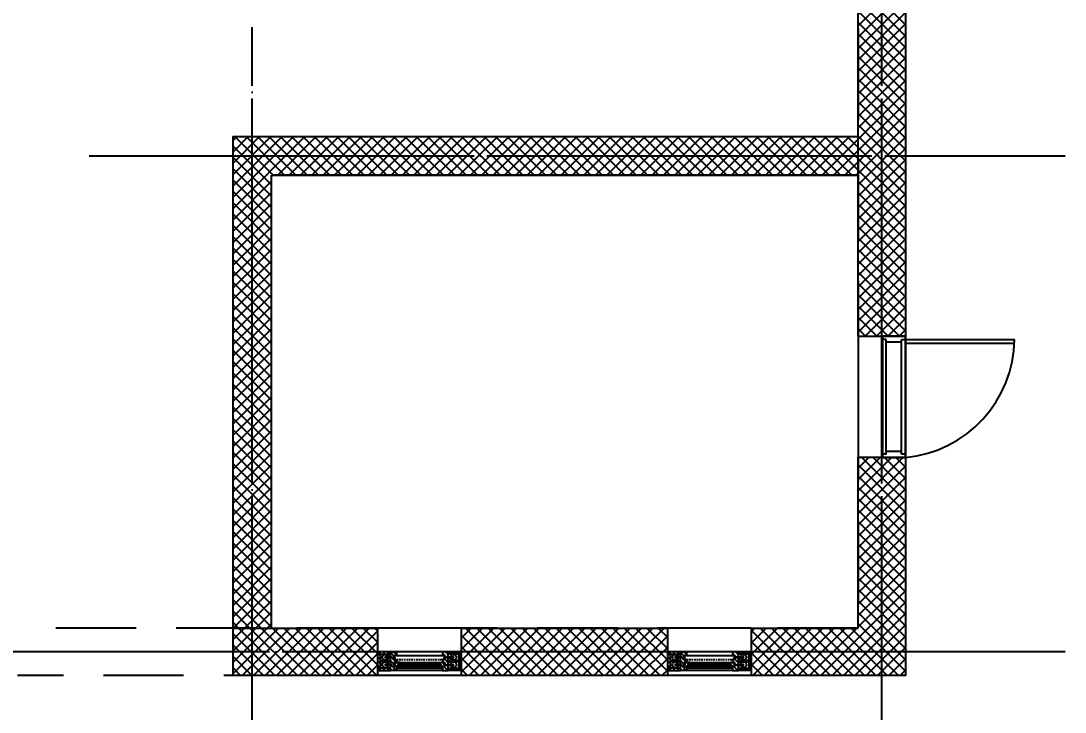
# Model space of a CAD drawing. Extents: x 62963 to 96603, y -130392 to -106632.
# Drawn here: x 83411 to 91548, y -122427 to -117040 of the extents above; entities that cross this region are included whole.
import ezdxf

# ---------------------------------------------------------------- set-up
doc = ezdxf.new("R2010")
doc.units = 0
doc.header["$LTSCALE"] = 50
doc.header["$MEASUREMENT"] = 0
doc.header["$PDMODE"] = 35
doc.header["$PDSIZE"] = -10
doc.linetypes.add('CEN', pattern=[62, 60, -1, 0, -1])
doc.linetypes.add('HIDDEN', pattern=[0.375, 0.25, -0.125])
doc.layers.get('0').update_dxf_attribs({"linetype": 'CONTINUOUS'})
doc.layers.get('DEFPOINTS').update_dxf_attribs({"linetype": 'CONTINUOUS'})
for name, color, linetype in [('4', 4, 'CONTINUOUS'), ('9', 9, 'CONTINUOUS'), ('CEN', 1, 'CEN'), ('HAT', 5, 'CONTINUOUS'), ('hid', 5, 'HIDDEN'), ('SYM', 7, 'CONTINUOUS'), ('W-2', 2, 'CONTINUOUS'), ('WAL', 3, 'CONTINUOUS'), ('WID', 4, 'CONTINUOUS')]:
    doc.layers.add(name, color=color, linetype=linetype)
doc.layers.add('입면파란선', color=4, linetype='CONTINUOUS', lineweight=20)
doc.styles.add('GHS', font='HYWULM_0.TTF')
doc.styles.add('현창', font='HYWULM_0.TTF')
doc.dimstyles.new('STANDARD$0', dxfattribs={"dimscale": 30, "dimtxt": 3, "dimasz": 1, "dimexe": 2, "dimexo": 5, "dimgap": 0.9, "dimtad": 1, "dimtoh": 1, "dimdec": 4, "dimzin": 0, "dimdsep": 46, "dimlunit": 6, "dimtxsty": 'GHS', "dimblk1": 'DIMDOT', "dimblk2": 'DIMDOT', "dimsah": 1, "dimcen": 0.09, "dimadec": 0, "dimazin": 0, "dimtfac": 1, "dimtdec": 4, "dimtofl": 0, "dimtmove": 2, "dimatfit": 3, "dimldrblk": 'DIMDOT', "dimfxl": 1, "dimtolj": 1, "dimtzin": 0, "dimarcsym": 0})
pattern_1 = [(45, (35322.82, 1087401.895), (-44.1941738, 44.1941738), []), (135, (35322.82, 1087401.895), (-44.1941738, -44.1941738), [])]
pattern_2 = [(315, (-919.11, -196694.259), (-15.715448, -15.715448), [])]
pattern_3 = [(315, (-1159.11, -196694.259), (-15.715448, -15.715448), [])]
pattern_4 = [(315, (1340.89, -196694.259), (-15.715448, -15.715448), [])]
pattern_5 = [(315, (1100.89, -196694.259), (-15.715448, -15.715448), [])]

# ---------------------------------------------------------------- blocks, each defined once
blk = doc.blocks.new('DIMDOT')
at = {"linetype": 'Continuous'}
blk.add_line((-2, 0), (2, 0), dxfattribs=at)
for radius in [0.5, 0.25]:
    blk.add_circle((0, 0), radius, dxfattribs=at)
blk = doc.blocks.new('*D10')
at = {"layer": 'DEFPOINTS', "color": 0}
for p in [(91548, -113166.9), (91548, -121956.9), (92931.1, -121956.9)]:
    blk.add_point(p, dxfattribs=at)
at = {"layer": 'SYM', "color": 211, "lineweight": -2}
for p, q in [((91748, -113166.9), (93011.1, -113166.9)), ((92931.1, -113206.9), (92931.1, -121916.9)), ((91748, -121956.9), (93011.1, -121956.9))]:
    blk.add_line(p, q, dxfattribs=at)
at = {"layer": 'SYM', "color": 211, "lineweight": -2, "xscale": 40, "yscale": 40, "zscale": 40}
for p, rotation in [((92931.1, -113166.9), 90), ((92931.1, -121956.9), 270)]:
    blk.add_blockref('DIMDOT', p, dxfattribs=dict(at, rotation=rotation))
at = {"layer": 'SYM', "color": 0, "insert": (92795.6, -117561.9), "char_height": 160, "attachment_point": 5, "rotation": 90, "style": '현창'}
blk.add_mtext('\\A1;8,790', dxfattribs=at)

msp = doc.modelspace()

# ---------------------------------------------------------------- hatches: boundary and pattern name
at = {"layer": '9'}
h = msp.add_hatch(dxfattribs=at)
h.set_pattern_fill('ANSI31', color=256, scale=7, angle=360, style=0)
h.set_pattern_definition([(315, (-919.11, -196550.951), (-15.715448, -15.715448), [])])
h.paths.add_polyline_path([(86291.52273, -121974.91752), (86291.52273, -121956.91752), (86191.52273, -121956.91752), (86191.52273, -121974.91752)])
h = msp.add_hatch(dxfattribs=at)
h.set_pattern_fill('ANSI31', color=256, scale=7, angle=360, style=0)
h.set_pattern_definition(pattern_2)
h.paths.add_polyline_path([(86209.52273, -122083.91752), (86191.52273, -122083.91752), (86191.52273, -121974.91752), (86209.52273, -121974.91752)])
h = msp.add_hatch(dxfattribs=at)
h.set_pattern_fill('ANSI31', color=256, scale=7, angle=360, style=0)
h.set_pattern_definition([(315, (219958.817, -56389.845), (-15.7154482, -15.7154482), [])])
h.paths.add_polyline_path([(86321.52273, -122070.91752), (86336.52273, -122070.91752), (86336.52273, -122101.91752), (86321.52273, -122101.91752), (86291.52273, -122101.91752), (86291.52273, -121956.91752), (86336.52273, -121956.91752), (86336.52273, -121986.91752), (86321.52273, -121986.91752), (86321.52273, -122016.91752), (86336.52273, -122016.91752), (86336.52273, -122040.91752), (86321.52273, -122040.91752)])
h = msp.add_hatch(dxfattribs=at)
h.set_pattern_fill('ANSI31', color=256, scale=7, angle=360, style=0)
h.set_pattern_definition([(315, (219448.817, -56389.845), (-15.7154482, -15.7154482), [])])
h.paths.add_polyline_path([(86711.52273, -122070.91752), (86696.52273, -122070.91752), (86696.52273, -122101.91752), (86711.52273, -122101.91752), (86741.52273, -122101.91752), (86741.52273, -121956.91752), (86696.52273, -121956.91752), (86696.52273, -121986.91752), (86711.52273, -121986.91752), (86711.52273, -122016.91752), (86696.52273, -122016.91752), (86696.52273, -122040.91752), (86711.52273, -122040.91752)])
h = msp.add_hatch(dxfattribs=at)
h.set_pattern_fill('ANSI31', color=256, scale=7, angle=360, style=0)
h.set_pattern_definition([(315, (-1159.11, -196550.951), (-15.715448, -15.715448), [])])
h.paths.add_polyline_path([(86741.52273, -121974.91752), (86741.52273, -121956.91752), (86841.52273, -121956.91752), (86841.52273, -121974.91752)])
h = msp.add_hatch(dxfattribs=at)
h.set_pattern_fill('ANSI31', color=256, scale=7, angle=360, style=0)
h.set_pattern_definition(pattern_3)
h.paths.add_polyline_path([(86823.52273, -122083.91752), (86841.52273, -122083.91752), (86841.52273, -121974.91752), (86823.52273, -121974.91752)])
h = msp.add_hatch(dxfattribs=at)
h.set_pattern_fill('ANSI31', color=256, scale=7, angle=360, style=0)
h.set_pattern_definition([(315, (1340.89, -196550.951), (-15.715448, -15.715448), [])])
h.paths.add_polyline_path([(88551.52273, -121974.9175), (88551.52273, -121956.9175), (88451.52273, -121956.9175), (88451.52273, -121974.9175)])
h = msp.add_hatch(dxfattribs=at)
h.set_pattern_fill('ANSI31', color=256, scale=7, angle=360, style=0)
h.set_pattern_definition(pattern_4)
h.paths.add_polyline_path([(88469.52273, -122083.9175), (88451.52273, -122083.9175), (88451.52273, -121974.9175), (88469.52273, -121974.9175)])
h = msp.add_hatch(dxfattribs=at)
h.set_pattern_fill('ANSI31', color=256, scale=7, angle=360, style=0)
h.set_pattern_definition([(315, (222218.817, -56389.845), (-15.7154482, -15.7154482), [])])
h.paths.add_polyline_path([(88581.52273, -122070.9175), (88596.52273, -122070.9175), (88596.52273, -122101.9175), (88581.52273, -122101.9175), (88551.52273, -122101.9175), (88551.52273, -121956.9175), (88596.52273, -121956.9175), (88596.52273, -121986.9175), (88581.52273, -121986.9175), (88581.52273, -122016.9175), (88596.52273, -122016.9175), (88596.52273, -122040.9175), (88581.52273, -122040.9175)])
h = msp.add_hatch(dxfattribs=at)
h.set_pattern_fill('ANSI31', color=256, scale=7, angle=360, style=0)
h.set_pattern_definition([(315, (221708.817, -56389.845), (-15.7154482, -15.7154482), [])])
h.paths.add_polyline_path([(88971.52273, -122070.9175), (88956.52273, -122070.9175), (88956.52273, -122101.9175), (88971.52273, -122101.9175), (89001.52273, -122101.9175), (89001.52273, -121956.9175), (88956.52273, -121956.9175), (88956.52273, -121986.9175), (88971.52273, -121986.9175), (88971.52273, -122016.9175), (88956.52273, -122016.9175), (88956.52273, -122040.9175), (88971.52273, -122040.9175)])
h = msp.add_hatch(dxfattribs=at)
h.set_pattern_fill('ANSI31', color=256, scale=7, angle=360, style=0)
h.set_pattern_definition([(315, (1100.89, -196550.951), (-15.715448, -15.715448), [])])
h.paths.add_polyline_path([(89001.52273, -121974.9175), (89001.52273, -121956.9175), (89101.52273, -121956.9175), (89101.52273, -121974.9175)])
h = msp.add_hatch(dxfattribs=at)
h.set_pattern_fill('ANSI31', color=256, scale=7, angle=360, style=0)
h.set_pattern_definition(pattern_5)
h.paths.add_polyline_path([(89083.52273, -122083.9175), (89101.52273, -122083.9175), (89101.52273, -121974.9175), (89083.52273, -121974.9175)])
h = msp.add_hatch(dxfattribs=at)
h.set_pattern_fill('ANSI31', color=256, scale=7, angle=360, style=0)
h.set_pattern_definition(pattern_2)
h.paths.add_polyline_path([(86219.52273, -122033.91752), (86219.52273, -122023.91752), (86281.52273, -122023.91752), (86281.52273, -122033.91752)])
h = msp.add_hatch(dxfattribs=at)
h.set_pattern_fill('ANSI31', color=256, scale=7, angle=270, style=0)
h.set_pattern_definition([(45, (159752.772, -211087.502), (15.715448, -15.715448), [])])
h.paths.add_polyline_path([(86357.52273, -122055.91752), (86366.52273, -122055.91752), (86366.52273, -122040.91752), (86321.52273, -122040.91752), (86321.52273, -122070.91752), (86357.52273, -122070.91752), (86357.52273, -122063.91752), (86357.52273, -122060.91752)])
h = msp.add_hatch(dxfattribs=at)
h.set_pattern_fill('ANSI31', color=256, scale=7, angle=360, style=0)
h.set_pattern_definition([(135, (56189.003, -57465.435), (15.715448, 15.715448), [])])
h.paths.add_polyline_path([(86507.52273, -122065.91752), (86525.52273, -122065.91752), (86531.52273, -122063.41752), (86531.52273, -122060.91752), (86524.52273, -122060.91752), (86524.52273, -122055.91752), (86531.52273, -122055.91752), (86531.52273, -122045.91752), (86501.52273, -122045.91752), (86501.52273, -122055.91752), (86508.52273, -122055.91752), (86508.52273, -122060.91752), (86501.52273, -122060.91752), (86501.52273, -122063.41752)])
h = msp.add_hatch(dxfattribs=at)
h.set_pattern_fill('ANSI31', color=256, scale=7, angle=270, style=0)
h.set_pattern_definition([(135, (13280.274, -211087.502), (-15.715448, -15.715448), [])])
h.paths.add_polyline_path([(86675.52273, -122055.91752), (86666.52273, -122055.91752), (86666.52273, -122040.91752), (86711.52273, -122040.91752), (86711.52273, -122070.91752), (86675.52273, -122070.91752), (86675.52273, -122063.91752), (86675.52273, -122060.91752)])
h = msp.add_hatch(dxfattribs=at)
h.set_pattern_fill('ANSI31', color=256, scale=7, angle=360, style=0)
h.set_pattern_definition(pattern_3)
h.paths.add_polyline_path([(86813.52273, -122033.91752), (86813.52273, -122023.91752), (86751.52273, -122023.91752), (86751.52273, -122033.91752)])
h = msp.add_hatch(dxfattribs=at)
h.set_pattern_fill('ANSI31', color=256, scale=7, angle=360, style=0)
h.set_pattern_definition(pattern_4)
h.paths.add_polyline_path([(88479.52273, -122033.9175), (88479.52273, -122023.9175), (88541.52273, -122023.9175), (88541.52273, -122033.9175)])
h = msp.add_hatch(dxfattribs=at)
h.set_pattern_fill('ANSI31', color=256, scale=7, angle=270, style=0)
h.set_pattern_definition([(45, (162012.772, -211087.502), (15.715448, -15.715448), [])])
h.paths.add_polyline_path([(88617.52273, -122055.9175), (88626.52273, -122055.9175), (88626.52273, -122040.9175), (88581.52273, -122040.9175), (88581.52273, -122070.9175), (88617.52273, -122070.9175), (88617.52273, -122063.9175), (88617.52273, -122060.9175)])
h = msp.add_hatch(dxfattribs=at)
h.set_pattern_fill('ANSI31', color=256, scale=7, angle=360, style=0)
h.set_pattern_definition([(135, (58449.003, -57465.435), (15.715448, 15.715448), [])])
h.paths.add_polyline_path([(88767.52273, -122065.9175), (88785.52273, -122065.9175), (88791.52273, -122063.4175), (88791.52273, -122060.9175), (88784.52273, -122060.9175), (88784.52273, -122055.9175), (88791.52273, -122055.9175), (88791.52273, -122045.9175), (88761.52273, -122045.9175), (88761.52273, -122055.9175), (88768.52273, -122055.9175), (88768.52273, -122060.9175), (88761.52273, -122060.9175), (88761.52273, -122063.4175)])
h = msp.add_hatch(dxfattribs=at)
h.set_pattern_fill('ANSI31', color=256, scale=7, angle=270, style=0)
h.set_pattern_definition([(135, (15540.274, -211087.502), (-15.715448, -15.715448), [])])
h.paths.add_polyline_path([(88935.52273, -122055.9175), (88926.52273, -122055.9175), (88926.52273, -122040.9175), (88971.52273, -122040.9175), (88971.52273, -122070.9175), (88935.52273, -122070.9175), (88935.52273, -122063.9175), (88935.52273, -122060.9175)])
h = msp.add_hatch(dxfattribs=at)
h.set_pattern_fill('ANSI31', color=256, scale=7, angle=360, style=0)
h.set_pattern_definition(pattern_5)
h.paths.add_polyline_path([(89073.52273, -122033.9175), (89073.52273, -122023.9175), (89011.52273, -122023.9175), (89011.52273, -122033.9175)])
h = msp.add_hatch(dxfattribs=at)
h.set_pattern_fill('ANSI31', color=256, scale=7, angle=360, style=0)
h.set_pattern_definition([(315, (-919.11, -196677.951), (-15.715448, -15.715448), [])])
h.paths.add_polyline_path([(86291.52273, -122101.91752), (86291.52273, -122083.91752), (86191.52273, -122083.91752), (86191.52273, -122101.91752)])
h = msp.add_hatch(dxfattribs=at)
h.set_pattern_fill('ANSI31', color=256, scale=7, angle=360, style=0)
h.set_pattern_definition([(315, (-1159.11, -196677.951), (-15.715448, -15.715448), [])])
h.paths.add_polyline_path([(86741.52273, -122101.91752), (86741.52273, -122083.91752), (86841.52273, -122083.91752), (86841.52273, -122101.91752)])
h = msp.add_hatch(dxfattribs=at)
h.set_pattern_fill('ANSI31', color=256, scale=7, angle=360, style=0)
h.set_pattern_definition([(315, (1340.89, -196677.951), (-15.715448, -15.715448), [])])
h.paths.add_polyline_path([(88551.52273, -122101.9175), (88551.52273, -122083.9175), (88451.52273, -122083.9175), (88451.52273, -122101.9175)])
h = msp.add_hatch(dxfattribs=at)
h.set_pattern_fill('ANSI31', color=256, scale=7, angle=360, style=0)
h.set_pattern_definition([(315, (1100.89, -196677.951), (-15.715448, -15.715448), [])])
h.paths.add_polyline_path([(89001.52273, -122101.9175), (89001.52273, -122083.9175), (89101.52273, -122083.9175), (89101.52273, -122101.9175)])
at = {"layer": 'HAT'}
h = msp.add_hatch(dxfattribs=at)
h.set_pattern_fill('ANSI37', color=256, scale=500, style=0)
h.set_pattern_definition(pattern_1)
h.paths.add_polyline_path([(89934.02273, -119496.91752), (90304.02273, -119496.91752), (90304.02273, -115541.91752), (89934.02273, -115541.91752)])
h = msp.add_hatch(dxfattribs=at)
h.set_pattern_fill('ANSI37', color=256, scale=500, style=0)
h.set_pattern_definition(pattern_1)
h.paths.add_polyline_path([(85064.02273, -117941.91752), (85064.02273, -118241.91752), (85064.02273, -121771.91752), (85364.02273, -121771.91752), (85364.02273, -118241.91752), (89934.02273, -118241.91752), (89934.02273, -117941.91752)])
h = msp.add_hatch(dxfattribs=at)
h.set_pattern_fill('ANSI37', color=256, scale=500, style=0)
h.set_pattern_definition(pattern_1)
h.paths.add_polyline_path([(90304.02273, -120441.91752), (89934.02273, -120441.91752), (89934.02273, -121771.91752), (89101.52273, -121771.91752), (89101.52273, -122141.91752), (90304.02273, -122141.91752), (90304.02273, -121771.91752)])
h = msp.add_hatch(dxfattribs=at)
h.set_pattern_fill('ANSI37', color=256, scale=500, style=0)
h.set_pattern_definition(pattern_1)
h.paths.add_polyline_path([(85064.02273, -121771.91752), (85064.02273, -122141.91752), (85364.02273, -122141.91752), (86191.52273, -122141.91752), (86191.52273, -121771.91752)])
h = msp.add_hatch(dxfattribs=at)
h.set_pattern_fill('ANSI37', color=256, scale=500, style=0)
h.set_pattern_definition(pattern_1)
h.paths.add_polyline_path([(88451.52273, -121771.91752), (86841.52273, -121771.91752), (86841.52273, -122141.91752), (88451.52273, -122141.91752)])

# ---------------------------------------------------------------- linework, layer by layer
for p, q in [((86841.52273, -121981.61023), (86841.52273, -121974.91752)), ((89101.52273, -121981.61021), (89101.52273, -121974.9175))]:
    msp.add_line(p, q)
for points in [[(86366.52273, -122060.91752), (86357.52273, -122060.91752), (86357.52273, -122070.91752)], [(86666.52273, -122060.91752), (86675.52273, -122060.91752), (86675.52273, -122070.91752)], [(88626.52273, -122060.9175), (88617.52273, -122060.9175), (88617.52273, -122070.9175)], [(88926.52273, -122060.9175), (88935.52273, -122060.9175), (88935.52273, -122070.9175)]]:
    msp.add_lwpolyline(points, close=True)
for centre in [(86250.52273, -121999.9072), (86782.52273, -121999.9072), (88510.52273, -121999.90719), (89042.52273, -121999.90719), (86250.52273, -122057.92783), (86782.52273, -122057.92783), (88510.52273, -122057.92782), (89042.52273, -122057.92782)]:
    msp.add_circle(centre, 22.5)
for centre, start, end in [((86321.52273, -121999.9072), 270, 90), ((86321.52273, -122057.92783), 270, 90), ((86711.52273, -121999.9072), 90, 270), ((86711.52273, -122057.92783), 90, 270), ((88581.52273, -121999.90719), 270, 90), ((88581.52273, -122057.92782), 270, 90), ((88971.52273, -121999.90719), 90, 270), ((88971.52273, -122057.92782), 90, 270)]:
    msp.add_arc(centre, 5, start, end)
at = {"layer": '4'}
for p, q in [((86696.52273, -121956.91752), (86336.52273, -121956.91752)), ((88956.52273, -121956.9175), (88596.52273, -121956.9175)), ((86696.52273, -122101.91752), (86336.52273, -122101.91752)), ((88956.52273, -122101.9175), (88596.52273, -122101.9175))]:
    msp.add_line(p, q, dxfattribs=at)
at = {"layer": '9'}
for p, q in [((86321.52273, -122040.91752), (86711.52273, -122040.91752)), ((86336.52273, -121986.91752), (86704.52273, -121986.91752)), ((88581.52273, -122040.9175), (88971.52273, -122040.9175)), ((88596.52273, -121986.9175), (88964.52273, -121986.9175)), ((86336.52273, -122082.91752), (86696.52273, -122082.91752)), ((86357.52273, -122070.91752), (86696.52273, -122070.91752)), ((88596.52273, -122082.9175), (88956.52273, -122082.9175)), ((88617.52273, -122070.9175), (88956.52273, -122070.9175))]:
    msp.add_line(p, q, dxfattribs=at)
for points in [[(86508.52273, -122055.91752), (86508.52273, -122060.91752), (86357.52273, -122060.91752), (86357.52273, -122055.91752)], [(86524.52273, -122055.91752), (86524.52273, -122060.91752), (86675.52273, -122060.91752), (86675.52273, -122055.91752)], [(88768.52273, -122055.9175), (88768.52273, -122060.9175), (88617.52273, -122060.9175), (88617.52273, -122055.9175)], [(88784.52273, -122055.9175), (88784.52273, -122060.9175), (88935.52273, -122060.9175), (88935.52273, -122055.9175)]]:
    msp.add_lwpolyline(points, close=True, dxfattribs=at)
at = {"layer": 'CEN'}
for p, q in [((90119.02273, -123745.12493), (90119.02273, -110300.7152)), ((85214.02273, -123745.12493), (85214.02273, -117087.49661)), ((83942.50406, -118091.91752), (91547.97816, -118091.91752)), ((91547.97816, -121956.91752), (68769.41216, -121956.91752))]:
    msp.add_line(p, q, dxfattribs=at)
at = {"layer": 'HAT', "linetype": 'HIDDEN', "ltscale": 50}
for p, q in [((90304.02273, -117191.9175), (90304.02273, -122141.9175)), ((90304.02273, -122141.9175), (83384.02273, -122141.9175))]:
    msp.add_line(p, q, dxfattribs=at)
for points in [[(72674.02273, -112981.9175), (90304.02273, -112981.9175), (90304.02273, -117191.9175)], [(72674.02273, -113351.9175), (89934.02273, -113351.9175), (89934.02273, -117191.9175)], [(89934.02273, -117191.9175), (89934.02273, -121771.9175), (83384.02273, -121771.9175)]]:
    msp.add_lwpolyline(points, dxfattribs=at)
at = {"layer": 'hid'}
for p, q in [((86321.52273, -121996.9072), (86250.52273, -121996.9072)), ((86321.52273, -122002.9072), (86250.52273, -122002.9072)), ((86321.52273, -122054.92783), (86250.52273, -122054.92783)), ((86321.52273, -122016.91752), (86711.52273, -122016.91752)), ((86711.52273, -121996.9072), (86782.52273, -121996.9072)), ((86711.52273, -122002.9072), (86782.52273, -122002.9072)), ((86711.52273, -122054.92783), (86782.52273, -122054.92783)), ((88581.52273, -121996.90719), (88510.52273, -121996.90719)), ((88581.52273, -122002.90719), (88510.52273, -122002.90719)), ((88581.52273, -122054.92782), (88510.52273, -122054.92782)), ((88581.52273, -122016.9175), (88971.52273, -122016.9175)), ((88971.52273, -121996.90719), (89042.52273, -121996.90719)), ((88971.52273, -122002.90719), (89042.52273, -122002.90719)), ((88971.52273, -122054.92782), (89042.52273, -122054.92782)), ((86321.52273, -122060.92783), (86250.52273, -122060.92783)), ((86711.52273, -122060.92783), (86782.52273, -122060.92783)), ((88581.52273, -122060.92782), (88510.52273, -122060.92782)), ((88971.52273, -122060.92782), (89042.52273, -122060.92782))]:
    msp.add_line(p, q, dxfattribs=at)
for centre, start, end in [((86250.52273, -121999.9072), 90, 270), ((86250.52273, -122057.92783), 90, 270), ((86782.52273, -121999.9072), 270, 90), ((86782.52273, -122057.92783), 270, 90), ((88510.52273, -121999.90719), 90, 270), ((88510.52273, -122057.92782), 90, 270), ((89042.52273, -121999.90719), 270, 90), ((89042.52273, -122057.92782), 270, 90)]:
    msp.add_arc(centre, 3, start, end, dxfattribs=at)
at = {"layer": 'W-2'}
for p, q in [((85364.02273, -121771.91752), (85364.02273, -118241.91752)), ((85364.02273, -118241.91752), (89934.02273, -118241.91752))]:
    msp.add_line(p, q, dxfattribs=at)
for points in [[(89934.02273, -119496.91752), (89934.02273, -115541.91752)], [(90304.02273, -115541.91752), (90304.02273, -119496.91752)], [(85064.02273, -118241.91752), (85064.02273, -117941.91752), (89934.02273, -117941.91752)], [(85364.02273, -122141.91752), (85064.02273, -122141.91752), (85064.02273, -118241.91752)], [(89934.02273, -118241.91752), (85364.02273, -118241.91752)], [(89934.02273, -121771.91752), (89934.02273, -120441.91752)], [(90304.02273, -120441.91752), (90304.02273, -121771.91752)], [(85064.02273, -121771.91752), (86191.52273, -121771.91752)], [(86841.52273, -121771.91752), (88451.52273, -121771.91752)], [(90304.02273, -121771.91752), (90304.02273, -122141.91752), (89101.52273, -122141.91752)], [(89101.52273, -121771.91752), (89934.02273, -121771.91752)], [(86191.52273, -122141.91752), (85364.02273, -122141.91752)], [(88451.52273, -122141.91752), (86841.52273, -122141.91752)]]:
    msp.add_lwpolyline(points, dxfattribs=at)
at = {"layer": 'WAL'}
for points in [[(86291.52273, -121974.91752), (86291.52273, -121956.91752), (86191.52273, -121956.91752), (86191.52273, -121974.91752)], [(86209.52273, -122083.91752), (86191.52273, -122083.91752), (86191.52273, -121974.91752), (86209.52273, -121974.91752)], [(86741.52273, -121974.91752), (86741.52273, -121956.91752), (86841.52273, -121956.91752), (86841.52273, -121974.91752)], [(86823.52273, -122083.91752), (86841.52273, -122083.91752), (86841.52273, -121974.91752), (86823.52273, -121974.91752)], [(88551.52273, -121974.9175), (88551.52273, -121956.9175), (88451.52273, -121956.9175), (88451.52273, -121974.9175)], [(88469.52273, -122083.9175), (88451.52273, -122083.9175), (88451.52273, -121974.9175), (88469.52273, -121974.9175)], [(89001.52273, -121974.9175), (89001.52273, -121956.9175), (89101.52273, -121956.9175), (89101.52273, -121974.9175)], [(89083.52273, -122083.9175), (89101.52273, -122083.9175), (89101.52273, -121974.9175), (89083.52273, -121974.9175)], [(86219.52273, -122033.91752), (86219.52273, -122023.91752), (86281.52273, -122023.91752), (86281.52273, -122033.91752)], [(86357.52273, -122055.91752), (86366.52273, -122055.91752), (86366.52273, -122040.91752), (86321.52273, -122040.91752), (86321.52273, -122070.91752), (86357.52273, -122070.91752), (86357.52273, -122063.91752), (86357.52273, -122060.91752)], [(86675.52273, -122055.91752), (86666.52273, -122055.91752), (86666.52273, -122040.91752), (86711.52273, -122040.91752), (86711.52273, -122070.91752), (86675.52273, -122070.91752), (86675.52273, -122063.91752), (86675.52273, -122060.91752)], [(86813.52273, -122033.91752), (86813.52273, -122023.91752), (86751.52273, -122023.91752), (86751.52273, -122033.91752)], [(88479.52273, -122033.9175), (88479.52273, -122023.9175), (88541.52273, -122023.9175), (88541.52273, -122033.9175)], [(88617.52273, -122055.9175), (88626.52273, -122055.9175), (88626.52273, -122040.9175), (88581.52273, -122040.9175), (88581.52273, -122070.9175), (88617.52273, -122070.9175), (88617.52273, -122063.9175), (88617.52273, -122060.9175)], [(88935.52273, -122055.9175), (88926.52273, -122055.9175), (88926.52273, -122040.9175), (88971.52273, -122040.9175), (88971.52273, -122070.9175), (88935.52273, -122070.9175), (88935.52273, -122063.9175), (88935.52273, -122060.9175)], [(89073.52273, -122033.9175), (89073.52273, -122023.9175), (89011.52273, -122023.9175), (89011.52273, -122033.9175)], [(86291.52273, -122101.91752), (86291.52273, -122083.91752), (86191.52273, -122083.91752), (86191.52273, -122101.91752)], [(86741.52273, -122101.91752), (86741.52273, -122083.91752), (86841.52273, -122083.91752), (86841.52273, -122101.91752)], [(88551.52273, -122101.9175), (88551.52273, -122083.9175), (88451.52273, -122083.9175), (88451.52273, -122101.9175)], [(89001.52273, -122101.9175), (89001.52273, -122083.9175), (89101.52273, -122083.9175), (89101.52273, -122101.9175)]]:
    msp.add_lwpolyline(points, close=True, dxfattribs=at)
for points in [[(86321.52273, -122070.91752), (86336.52273, -122070.91752), (86336.52273, -122101.91752), (86321.52273, -122101.91752), (86291.52273, -122101.91752), (86291.52273, -121956.91752), (86336.52273, -121956.91752), (86336.52273, -121986.91752), (86321.52273, -121986.91752), (86321.52273, -122016.91752), (86336.52273, -122016.91752), (86336.52273, -122040.91752), (86321.52273, -122040.91752), (86321.52273, -122070.91752)], [(86711.52273, -122070.91752), (86696.52273, -122070.91752), (86696.52273, -122101.91752), (86711.52273, -122101.91752), (86741.52273, -122101.91752), (86741.52273, -121956.91752), (86696.52273, -121956.91752), (86696.52273, -121986.91752), (86711.52273, -121986.91752), (86711.52273, -122016.91752), (86696.52273, -122016.91752), (86696.52273, -122040.91752), (86711.52273, -122040.91752), (86711.52273, -122070.91752)], [(88581.52273, -122070.9175), (88596.52273, -122070.9175), (88596.52273, -122101.9175), (88581.52273, -122101.9175), (88551.52273, -122101.9175), (88551.52273, -121956.9175), (88596.52273, -121956.9175), (88596.52273, -121986.9175), (88581.52273, -121986.9175), (88581.52273, -122016.9175), (88596.52273, -122016.9175), (88596.52273, -122040.9175), (88581.52273, -122040.9175), (88581.52273, -122070.9175)], [(88971.52273, -122070.9175), (88956.52273, -122070.9175), (88956.52273, -122101.9175), (88971.52273, -122101.9175), (89001.52273, -122101.9175), (89001.52273, -121956.9175), (88956.52273, -121956.9175), (88956.52273, -121986.9175), (88971.52273, -121986.9175), (88971.52273, -122016.9175), (88956.52273, -122016.9175), (88956.52273, -122040.9175), (88971.52273, -122040.9175), (88971.52273, -122070.9175)], [(86321.52273, -122051.91752), (86321.52273, -122040.91752)], [(86321.52273, -122051.91752), (86321.52273, -122040.91752)], [(86507.52273, -122065.91752), (86525.52273, -122065.91752), (86531.52273, -122063.41752), (86531.52273, -122060.91752), (86524.52273, -122060.91752), (86524.52273, -122055.91752), (86531.52273, -122055.91752), (86531.52273, -122045.91752), (86501.52273, -122045.91752), (86501.52273, -122055.91752), (86508.52273, -122055.91752), (86508.52273, -122060.91752), (86501.52273, -122060.91752), (86501.52273, -122063.41752), (86507.52273, -122065.91752)], [(86711.52273, -122051.91752), (86711.52273, -122040.91752)], [(88581.52273, -122051.9175), (88581.52273, -122040.9175)], [(88581.52273, -122051.9175), (88581.52273, -122040.9175)], [(88767.52273, -122065.9175), (88785.52273, -122065.9175), (88791.52273, -122063.4175), (88791.52273, -122060.9175), (88784.52273, -122060.9175), (88784.52273, -122055.9175), (88791.52273, -122055.9175), (88791.52273, -122045.9175), (88761.52273, -122045.9175), (88761.52273, -122055.9175), (88768.52273, -122055.9175), (88768.52273, -122060.9175), (88761.52273, -122060.9175), (88761.52273, -122063.4175), (88767.52273, -122065.9175)], [(88971.52273, -122051.9175), (88971.52273, -122040.9175)]]:
    msp.add_lwpolyline(points, dxfattribs=at)
at = {"layer": 'WID'}
for p, q in [((89934.02273, -119496.91752), (89934.02273, -120441.91752)), ((90304.02273, -119496.91752), (90124.04002, -119496.91752)), ((90124.04002, -119496.91752), (90124.04002, -119521.91752)), ((90153.4885, -119521.91752), (90124.04002, -119521.91752)), ((90124.04002, -119521.91752), (90124.04002, -120416.91752)), ((90153.4885, -120416.91752), (90153.4885, -119521.91752)), ((90273.4885, -119541.91752), (90273.4885, -119521.91752)), ((90273.4885, -119521.91752), (90304.02273, -119521.91752)), ((90304.02273, -119496.91752), (90304.02273, -120441.91752)), ((90304.02273, -119521.91752), (90304.02273, -119496.91752)), ((90304.02273, -119551.91752), (90304.02273, -119521.91752)), ((90304.02273, -119521.91752), (91154.02273, -119521.91752)), ((90153.4885, -119541.91752), (90273.4885, -119541.91752)), ((90273.4885, -120416.91752), (90273.4885, -119541.91752)), ((90304.02273, -120416.91752), (90304.02273, -119551.91752)), ((90304.02273, -119551.91752), (91153.49316, -119551.91752)), ((90153.4885, -120416.91752), (90124.04002, -120416.91752)), ((90124.04002, -120416.91752), (90124.04002, -120441.91752)), ((90273.4885, -120396.91752), (90153.4885, -120396.91752)), ((90273.4885, -120416.91752), (90273.4885, -120396.91752)), ((90304.02273, -120416.91752), (90273.4885, -120416.91752)), ((90304.02273, -120441.91752), (90304.02273, -120416.91752)), ((90124.04002, -120441.91752), (90304.02273, -120441.91752)), ((86841.52273, -121771.91752), (86191.52273, -121771.91752)), ((89101.52273, -121771.9175), (88451.52273, -121771.9175)), ((86841.52273, -122141.91753), (86191.52273, -122141.91753)), ((89101.52273, -122141.91752), (88451.52273, -122141.91752))]:
    msp.add_line(p, q, dxfattribs=at)
for points in [[(89934.02273, -119496.91752), (90304.02273, -119496.91752)], [(90304.02273, -120441.91752), (89934.02273, -120441.91752)], [(86191.52273, -122141.91752), (86191.52273, -121771.91752)], [(86841.52273, -121771.91752), (86841.52273, -122141.91752)], [(88451.52273, -122141.9175), (88451.52273, -121771.9175)], [(89101.52273, -121771.9175), (89101.52273, -122141.9175)]]:
    msp.add_lwpolyline(points, dxfattribs=at)
msp.add_arc((90218.32661, -119510.07871), 935.77102, 275.254400152, 359.275108947, dxfattribs=at)
at = {"layer": '입면파란선'}
for p, q in [((86191.52273, -121771.91752), (86841.52273, -121771.91752)), ((88451.52273, -121771.9175), (89101.52273, -121771.9175)), ((86191.52273, -122141.91753), (86841.52273, -122141.91753)), ((88451.52273, -122141.91752), (89101.52273, -122141.91752))]:
    msp.add_line(p, q, dxfattribs=at)

# ---------------------------------------------------------------- dimensions: what is measured, and where the dimension line sits
at = {"layer": 'SYM'}
dim = msp.add_linear_dim(base=(92931.10703, -121956.91752), p1=(91547.97816, -113166.91752), p2=(91547.97816, -121956.91752), angle=90, dimstyle='STANDARD$0', override={"dimscale": 40, "dimtxt": 4, "dimgap": 1, "dimtoh": 0, "dimdle": 2, "dimclrd": 211, "dimclre": 211, "dimtix": 1, "dimtofl": 1}, dxfattribs=at)
dim.commit()
dim.dimension.update_dxf_attribs({"geometry": '*D10', "text_midpoint": (92795.55443, -117561.91752)})

doc.saveas('drawing.dxf')
